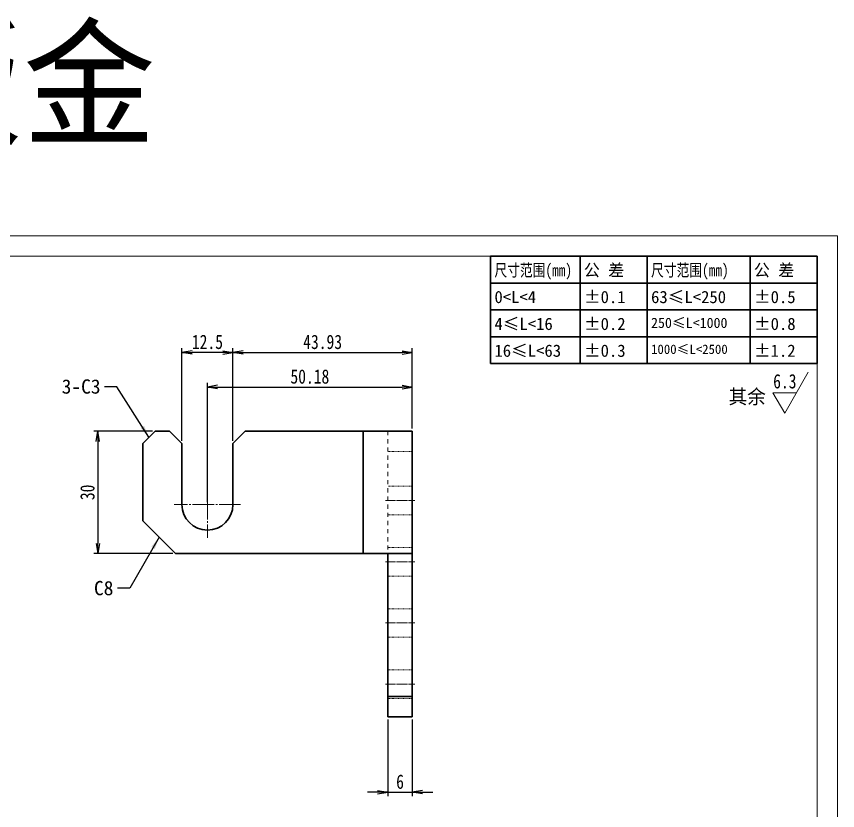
# Model space of a CAD drawing. Header units: millimetres. Extents: x -15766 to 80009, y -9701 to 15159.
# Drawn here: x -11789.4 to -11588.3, y 4822.7 to 5017.3 of the extents above; entities that cross this region are included whole.
import ezdxf
from ezdxf.enums import TextEntityAlignment as Align

# ---------------------------------------------------------------- set-up
doc = ezdxf.new("R2010")
doc.units = ezdxf.units.MM
doc.linetypes.add('CENTER-HOKUTO_1', pattern=[16, 13, -1, 1, -1])
doc.linetypes.add('HIDDEN-HOKUTO_1', pattern=[2, 1, -1])
doc.layers.get('DEFPOINTS').update_dxf_attribs({"lineweight": 18})
for name, color, linetype, lineweight in [('AM_7', 2, 'CENTER-HOKUTO_1', 18), ('AM_HID', 1, 'HIDDEN-HOKUTO_1', 18), ('AM_VIS', 7, 'Continuous', 18), ('CDRAFT0', 7, 'Continuous', 18), ('DIM', 253, 'Continuous', 20), ('title_frame', 7, 'Continuous', 18), ('word_dim', 9, 'Continuous', 18), ('尺寸线层', 3, 'Continuous', 18), ('粗实线层', 7, 'Continuous', 35), ('粗实线层_1', 7, 'Continuous', 15)]:
    doc.layers.add(name, color=color, linetype=linetype, lineweight=lineweight)
doc.styles.add('DIM', font='', dxfattribs={"width": 0.8})
doc.styles.get('DIM').set_extended_font_data('NSimSun')
doc.dimstyles.new('1-1', dxfattribs={"dimtxt": 3.5, "dimasz": 3, "dimexe": 1, "dimexo": 0, "dimgap": 1, "dimtad": 1, "dimdsep": 46, "dimtxsty": 'DIM', "dimblk": '_CAXARROW', "dimcen": 0, "dimdle": 6, "dimclrd": 256, "dimclre": 256, "dimclrt": 3, "dimazin": 2, "dimtfac": 0.707107, "dimtmove": 0, "dimatfit": 3, "dimfxl": 0, "dimfrac": 2, "dimtolj": 1, "dimarcsym": 0})
doc.dimstyles.new('1-1$0', dxfattribs={"dimtxt": 3.5, "dimasz": 2.5, "dimexe": 1, "dimexo": 0.625, "dimgap": 0.8, "dimtad": 1, "dimdsep": 46, "dimtxsty": 'DIM', "dimblk": 'OPEN', "dimcen": 0, "dimdle": 5, "dimclrd": 256, "dimclre": 256, "dimclrt": 3, "dimazin": 3, "dimtfac": 0.5, "dimtmove": 0, "dimatfit": 3, "dimldrblk": 'OPEN', "dimfxl": 0, "dimtolj": 1, "dimarcsym": 0})

# ---------------------------------------------------------------- blocks, each defined once
blk = doc.blocks.new('*X1435')
at = {"layer": 'CDRAFT0'}
for p, q in [((420, 297), (0, 297)), ((420, 0), (420, 297))]:
    blk.add_line(p, q, dxfattribs=at)
at = {"layer": '粗实线层_1'}
for p, q in [((415, 292), (25, 292)), ((415, 5), (415, 292))]:
    blk.add_line(p, q, dxfattribs=at)
blk = doc.blocks.new('自由公差_1')
at = {"layer": '粗实线层'}
for p, q in [((-80, 0), (0, 0)), ((-80, 0), (-80, -26.3)), ((-58.08, 0), (-58.08, -26.3)), ((-41.64, 0), (-41.64, -26.3)), ((-16.44, 0), (-16.44, -26.3)), ((0, 0), (0, -26.3)), ((-80, -6.58), (0, -6.58)), ((-80, -13.15), (0, -13.15)), ((-80, -19.73), (0, -19.73)), ((-80, -26.3), (0, -26.3))]:
    blk.add_line(p, q, dxfattribs=at)
at = {"layer": '尺寸线层', "linetype": 'Continuous', "attachment_point": 1, "line_spacing_factor": 0.9}
for s, insert, char_height, width in [('{\\W0.8;尺寸范围(mm)}', (-79.04, -1.92), 3, 22.6032), ('公 差', (-57.12, -1.92), 3, 22.6032), ('{\\W0.8;尺寸范围(mm)}', (-40.68, -1.92), 3, 22.6032), ('公 差', (-15.48, -1.92), 3, 22.6032), ('0<L<4', (-79.04, -8.49), 3, 22.6032), ('%%P0.1', (-57.12, -8.49), 3, 12.7119), ('63≤L<250', (-40.68, -8.49), 3, 22.6032), ('%%P0.5', (-15.48, -8.49), 3, 12.5771), ('4≤L<16', (-79.04, -15.07), 3, 22.6032), ('%%P0.2', (-57.12, -15.07), 3, 12.4769), ('250≤L<1000', (-40.68, -15.07), 2.5, 22.6032), ('%%P0.8', (-15.48, -15.07), 3, 13.0759), ('16≤L<63', (-79.04, -21.64), 3, 22.6032), ('%%P0.3', (-57.12, -21.64), 3, 12.7119), ('1000≤L<2500', (-40.68, -21.64), 2.3, 22.6032), ('%%P1.2', (-15.48, -21.64), 3, 12.8764)]:
    blk.add_mtext(s, dxfattribs=dict(at, insert=insert, char_height=char_height, width=width))
blk = doc.blocks.new('_OPEN')
at = {"color": 0, "linetype": 'ByBlock', "lineweight": -2}
for p, q in [((-1, 0.166667), (0, 0)), ((-1, -0.166667), (0, 0)), ((0, 0), (-1, 0))]:
    blk.add_line(p, q, dxfattribs=at)
blk = doc.blocks.new('*D1541')
at = {"layer": 'DEFPOINTS', "color": 0, "transparency": 16777216}
for p in [(-11692.48, 4926.48), (-11692.48, 4915.67), (-11742.66, 4897.67)]:
    blk.add_point(p, dxfattribs=at)
at = {"layer": 'word_dim', "linetype": 'Continuous', "lineweight": -2, "transparency": 16777216}
for p, q in [((-11742.66, 4898.3), (-11742.66, 4927.48)), ((-11692.48, 4916.3), (-11692.48, 4927.48)), ((-11740.16, 4926.48), (-11694.98, 4926.48))]:
    blk.add_line(p, q, dxfattribs=at)
at = {"layer": 'word_dim', "lineweight": -2, "transparency": 16777216, "xscale": 2.5, "yscale": 2.5, "zscale": 2.5, "rotation": 180}
blk.add_blockref('_OPEN', (-11742.66, 4926.48), dxfattribs=at)
at = {"layer": 'word_dim', "lineweight": -2, "transparency": 16777216, "xscale": 2.5, "yscale": 2.5, "zscale": 2.5}
blk.add_blockref('_OPEN', (-11692.48, 4926.48), dxfattribs=at)
at = {"layer": 'word_dim', "color": 3, "transparency": 16777216, "insert": (-11717.57, 4929.03), "char_height": 3.5, "attachment_point": 5, "style": 'DIM'}
blk.add_mtext('\\A1;50.18', dxfattribs=at)
blk = doc.blocks.new('*D1542')
at = {"layer": 'DEFPOINTS', "color": 0, "transparency": 16777216}
for p in [(-11692.48, 4934.96), (-11692.48, 4915.67), (-11736.41, 4912.67)]:
    blk.add_point(p, dxfattribs=at)
at = {"layer": 'word_dim', "linetype": 'Continuous', "lineweight": -2, "transparency": 16777216}
for p, q in [((-11736.41, 4913.3), (-11736.41, 4935.96)), ((-11692.48, 4916.3), (-11692.48, 4935.96)), ((-11733.91, 4934.96), (-11694.98, 4934.96))]:
    blk.add_line(p, q, dxfattribs=at)
at = {"layer": 'word_dim', "lineweight": -2, "transparency": 16777216, "xscale": 2.5, "yscale": 2.5, "zscale": 2.5, "rotation": 180}
blk.add_blockref('_OPEN', (-11736.41, 4934.96), dxfattribs=at)
at = {"layer": 'word_dim', "lineweight": -2, "transparency": 16777216, "xscale": 2.5, "yscale": 2.5, "zscale": 2.5}
blk.add_blockref('_OPEN', (-11692.48, 4934.96), dxfattribs=at)
at = {"layer": 'word_dim', "color": 3, "transparency": 16777216, "insert": (-11714.45, 4937.51), "char_height": 3.5, "attachment_point": 5, "style": 'DIM'}
blk.add_mtext('\\A1;43.93', dxfattribs=at)
blk = doc.blocks.new('*D1543')
at = {"layer": 'DEFPOINTS', "color": 0, "transparency": 16777216}
for p in [(-11748.91, 4934.96), (-11748.91, 4912.67), (-11736.41, 4912.67)]:
    blk.add_point(p, dxfattribs=at)
at = {"layer": 'word_dim', "linetype": 'Continuous', "lineweight": -2, "transparency": 16777216}
for p, q in [((-11748.91, 4913.3), (-11748.91, 4935.96)), ((-11736.41, 4913.3), (-11736.41, 4935.96)), ((-11738.91, 4934.96), (-11746.41, 4934.96))]:
    blk.add_line(p, q, dxfattribs=at)
at = {"layer": 'word_dim', "lineweight": -2, "transparency": 16777216, "xscale": 2.5, "yscale": 2.5, "zscale": 2.5, "rotation": 180}
blk.add_blockref('_OPEN', (-11748.91, 4934.96), dxfattribs=at)
at = {"layer": 'word_dim', "lineweight": -2, "transparency": 16777216, "xscale": 2.5, "yscale": 2.5, "zscale": 2.5}
blk.add_blockref('_OPEN', (-11736.41, 4934.96), dxfattribs=at)
at = {"layer": 'word_dim', "color": 3, "transparency": 16777216, "insert": (-11742.66, 4937.51), "char_height": 3.5, "attachment_point": 5, "style": 'DIM'}
blk.add_mtext('\\A1;12.5', dxfattribs=at)
blk = doc.blocks.new('*D1544')
at = {"layer": 'DEFPOINTS', "color": 0, "transparency": 16777216}
for p in [(-11755.48, 4915.67), (-11769.49, 4885.67), (-11750.48, 4885.67)]:
    blk.add_point(p, dxfattribs=at)
at = {"layer": 'word_dim', "linetype": 'Continuous', "lineweight": -2, "transparency": 16777216}
for p, q in [((-11756.11, 4915.67), (-11770.49, 4915.67)), ((-11769.49, 4913.17), (-11769.49, 4888.17)), ((-11751.11, 4885.67), (-11770.49, 4885.67))]:
    blk.add_line(p, q, dxfattribs=at)
at = {"layer": 'word_dim', "lineweight": -2, "transparency": 16777216, "xscale": 2.5, "yscale": 2.5, "zscale": 2.5}
for p, rotation in [((-11769.49, 4915.67), 90), ((-11769.49, 4885.67), 270)]:
    blk.add_blockref('_OPEN', p, dxfattribs=dict(at, rotation=rotation))
at = {"layer": 'word_dim', "color": 3, "transparency": 16777216, "insert": (-11772.04, 4900.67), "char_height": 3.5, "attachment_point": 5, "rotation": 90, "style": 'DIM'}
blk.add_mtext('\\A1;30', dxfattribs=at)
blk = doc.blocks.new('_CAXARROW')
blk.add_hatch(color=0).paths.add_polyline_path([(0, 0), (-1, 0.125), (-1, -0.125)], flags=0)
blk = doc.blocks.new('*D1547')
at = {"layer": 'DEFPOINTS', "color": 0, "transparency": 16777216}
for p in [(-11698.48, 4845.67), (-11692.48, 4845.67), (-11692.48, 4827.23)]:
    blk.add_point(p, dxfattribs=at)
at = {"layer": 'word_dim', "linetype": 'Continuous', "lineweight": -2, "transparency": 16777216}
for p, q in [((-11698.48, 4845.05), (-11698.48, 4826.23)), ((-11692.48, 4845.05), (-11692.48, 4826.23)), ((-11700.98, 4827.23), (-11703.48, 4827.23)), ((-11698.48, 4827.23), (-11692.48, 4827.23)), ((-11689.98, 4827.23), (-11687.48, 4827.23))]:
    blk.add_line(p, q, dxfattribs=at)
at = {"layer": 'word_dim', "lineweight": -2, "transparency": 16777216, "xscale": 2.5, "yscale": 2.5, "zscale": 2.5}
blk.add_blockref('_OPEN', (-11698.48, 4827.23), dxfattribs=at)
at = {"layer": 'word_dim', "lineweight": -2, "transparency": 16777216, "xscale": 2.5, "yscale": 2.5, "zscale": 2.5, "rotation": 180}
blk.add_blockref('_OPEN', (-11692.48, 4827.23), dxfattribs=at)
at = {"layer": 'word_dim', "color": 3, "transparency": 16777216, "insert": (-11695.48, 4829.78), "char_height": 3.5, "attachment_point": 5, "style": 'DIM'}
blk.add_mtext('\\A1;6', dxfattribs=at)

msp = doc.modelspace()

# ---------------------------------------------------------------- linework, layer by layer
at = {"layer": 'AM_7', "ltscale": 0.40625}
for p, q in [((-11742.66277, 4905.79964), (-11742.66277, 4889.54964)), ((-11734.53777, 4897.67464), (-11750.78777, 4897.67464))]:
    msp.add_line(p, q, dxfattribs=at)
at = {"layer": 'AM_7', "ltscale": 0.180005}
for p, q in [((-11699.08123, 4898.67464), (-11691.88103, 4898.67464)), ((-11699.08123, 4883.67464), (-11691.88103, 4883.67464)), ((-11699.08123, 4868.67464), (-11691.88103, 4868.67464)), ((-11699.08123, 4853.67464), (-11691.88103, 4853.67464))]:
    msp.add_line(p, q, dxfattribs=at)
at = {"layer": 'AM_HID'}
for p, q in [((-11704.48113, 4915.67464), (-11704.48113, 4885.67464)), ((-11698.48113, 4915.67464), (-11698.48113, 4885.67464))]:
    msp.add_line(p, q, dxfattribs=at)
at = {"layer": 'AM_HID', "ltscale": 0.15}
for p, q in [((-11692.48113, 4910.67464), (-11698.48113, 4910.67464)), ((-11692.48113, 4902.17464), (-11698.48113, 4902.17464)), ((-11692.48113, 4895.17464), (-11698.48113, 4895.17464)), ((-11692.48113, 4887.17464), (-11698.48113, 4887.17464)), ((-11692.48113, 4880.17464), (-11698.48113, 4880.17464)), ((-11692.48113, 4872.17464), (-11698.48113, 4872.17464)), ((-11692.48113, 4865.17464), (-11698.48113, 4865.17464)), ((-11692.48113, 4857.17464), (-11698.48113, 4857.17464)), ((-11692.48113, 4850.67464), (-11698.48113, 4850.67464)), ((-11692.48113, 4850.17464), (-11698.48113, 4850.17464))]:
    msp.add_line(p, q, dxfattribs=at)
at = {"layer": 'AM_VIS', "lineweight": 35, "ltscale": 0.106066}
for p, q in [((-11758.48113, 4912.67464), (-11755.48113, 4915.67464)), ((-11748.91277, 4912.67464), (-11751.91277, 4915.67464)), ((-11733.41277, 4915.67464), (-11736.41277, 4912.67464))]:
    msp.add_line(p, q, dxfattribs=at)
at = {"layer": 'AM_VIS', "lineweight": 35, "ltscale": 0.089209}
msp.add_line((-11751.91277, 4915.67464), (-11755.48113, 4915.67464), dxfattribs=at)
at = {"layer": 'AM_VIS', "lineweight": 35}
for p, q in [((-11704.48113, 4915.67464), (-11733.41277, 4915.67464)), ((-11704.48113, 4915.67464), (-11704.48113, 4885.67464)), ((-11692.48113, 4915.67464), (-11692.48113, 4885.67464)), ((-11750.48113, 4885.67464), (-11704.48113, 4885.67464)), ((-11698.48113, 4850.67464), (-11698.48113, 4885.67464)), ((-11692.48113, 4850.67464), (-11692.48113, 4885.67464))]:
    msp.add_line(p, q, dxfattribs=at)
at = {"layer": 'AM_VIS', "lineweight": 35, "ltscale": 0.3}
for p, q in [((-11692.48113, 4915.67464), (-11704.48113, 4915.67464)), ((-11692.48113, 4885.67464), (-11704.48113, 4885.67464))]:
    msp.add_line(p, q, dxfattribs=at)
at = {"layer": 'AM_VIS', "lineweight": 35, "ltscale": 0.475}
msp.add_line((-11758.48113, 4912.67464), (-11758.48113, 4893.67464), dxfattribs=at)
at = {"layer": 'AM_VIS', "lineweight": 35, "ltscale": 0.375}
for p, q in [((-11748.91277, 4912.67464), (-11748.91277, 4897.67464)), ((-11736.41277, 4897.67464), (-11736.41277, 4912.67464))]:
    msp.add_line(p, q, dxfattribs=at)
at = {"layer": 'AM_VIS', "lineweight": 35, "ltscale": 0.282843}
msp.add_line((-11750.48113, 4885.67464), (-11758.48113, 4893.67464), dxfattribs=at)
at = {"layer": 'AM_VIS', "lineweight": 35, "ltscale": 0.15}
for p, q in [((-11692.48113, 4850.67464), (-11698.48113, 4850.67464)), ((-11692.48113, 4845.67464), (-11698.48113, 4845.67464))]:
    msp.add_line(p, q, dxfattribs=at)
at = {"layer": 'AM_VIS', "lineweight": 35, "ltscale": 0.125}
for p, q in [((-11698.48113, 4845.67464), (-11698.48113, 4850.67464)), ((-11692.48113, 4845.67464), (-11692.48113, 4850.67464))]:
    msp.add_line(p, q, dxfattribs=at)
at = {"layer": 'AM_VIS', "lineweight": 35}
msp.add_arc((-11742.66277, 4897.67464), 6.25, 180.000005, 0, dxfattribs=at)
at = {"layer": 'DIM'}
for p, q in [((-11601.27072, 4920.09226), (-11595.49722, 4930.09226)), ((-11598.38397, 4925.09226), (-11604.15747, 4925.09226)), ((-11604.15747, 4925.09226), (-11601.27072, 4920.09226))]:
    msp.add_line(p, q, dxfattribs=at)

# ---------------------------------------------------------------- block references
at = {"layer": 'title_frame'}
for name, p in [('*X1435', (-12008.32584, 4666.51982)), ('自由公差_1', (-11593.32584, 4958.51982))]:
    msp.add_blockref(name, p, dxfattribs=at)

# ---------------------------------------------------------------- texts
at = {"layer": 'DIM', "color": 2, "style": 'DIM', "width": 0.8}
msp.add_attdef('6.3', text='0.0', height=3.5, dxfattribs=at).set_placement((-11598.38397, 4925.09226), align=Align.BOTTOM_RIGHT)
at = {"layer": 'word_dim', "color": 3, "insert": (-11820.32947, 5013.31284), "char_height": 25, "width": 116.6634772, "attachment_point": 1}
msp.add_mtext('钣金', dxfattribs=at)
at = {"layer": 'word_dim', "color": 3, "char_height": 3.5, "attachment_point": 9}
for s, insert in [('3-C3', (-11768.83975, 4924.79651)), ('C8', (-11765.69008, 4875.41368))]:
    msp.add_mtext(s, dxfattribs=dict(at, insert=insert))
at = {"layer": 'word_dim', "linetype": 'Continuous', "insert": (-11615.01068, 4925.85812), "char_height": 3.5, "width": 10.860604, "attachment_point": 1}
msp.add_mtext('{\\C3;其余}', dxfattribs=at)

# ---------------------------------------------------------------- dimensions: what is measured, and where the dimension line sits
at = {"layer": 'word_dim', "color": 3, "true_color": 0x00ff00}
for base, p1, p2, picture, middle in [((-11748.91277, 4934.957), (-11736.41277, 4912.67464), (-11748.91277, 4912.67464), '*D1543', (-11742.66277, 4937.507)), ((-11692.48113, 4934.957), (-11736.41277, 4912.67464), (-11692.48113, 4915.67464), '*D1542', (-11714.44695, 4937.507)), ((-11692.48113, 4926.48376), (-11742.66277, 4897.67464), (-11692.48113, 4915.67464), '*D1541', (-11717.57195, 4929.03376)), ((-11692.48113, 4827.22536), (-11698.48113, 4845.67464), (-11692.48113, 4845.67464), '*D1547', (-11695.48113, 4829.77536))]:
    dim = msp.add_linear_dim(base=base, p1=p1, p2=p2, dimstyle='1-1$0', dxfattribs=at)
    dim.commit()
    dim.dimension.update_dxf_attribs({"geometry": picture, "text_midpoint": middle})
dim = msp.add_linear_dim(base=(-11769.49402, 4885.67464), p1=(-11755.48113, 4915.67464), p2=(-11750.48113, 4885.67464), angle=90, dimstyle='1-1$0', dxfattribs=at)
dim.commit()
dim.dimension.update_dxf_attribs({"geometry": '*D1544', "text_midpoint": (-11772.04402, 4900.67464)})

# ---------------------------------------------------------------- leaders
at = {"layer": 'word_dim', "color": 3, "true_color": 0x00ff00, "annotation_type": 0, "has_hookline": 1, "hookline_direction": 1}
for points, text_width in [([(-11756.98113, 4914.17464), (-11764.83975, 4926.54651), (-11767.83975, 4926.54651)], 12.83333), ([(-11754.48113, 4889.67464), (-11761.69008, 4877.16368), (-11764.69008, 4877.16368)], 5.83333)]:
    msp.add_leader(points, dimstyle='1-1', override={"dimgap": 1, "dimtad": 0}, dxfattribs=dict(at, text_width=text_width))

doc.saveas('drawing.dxf')
